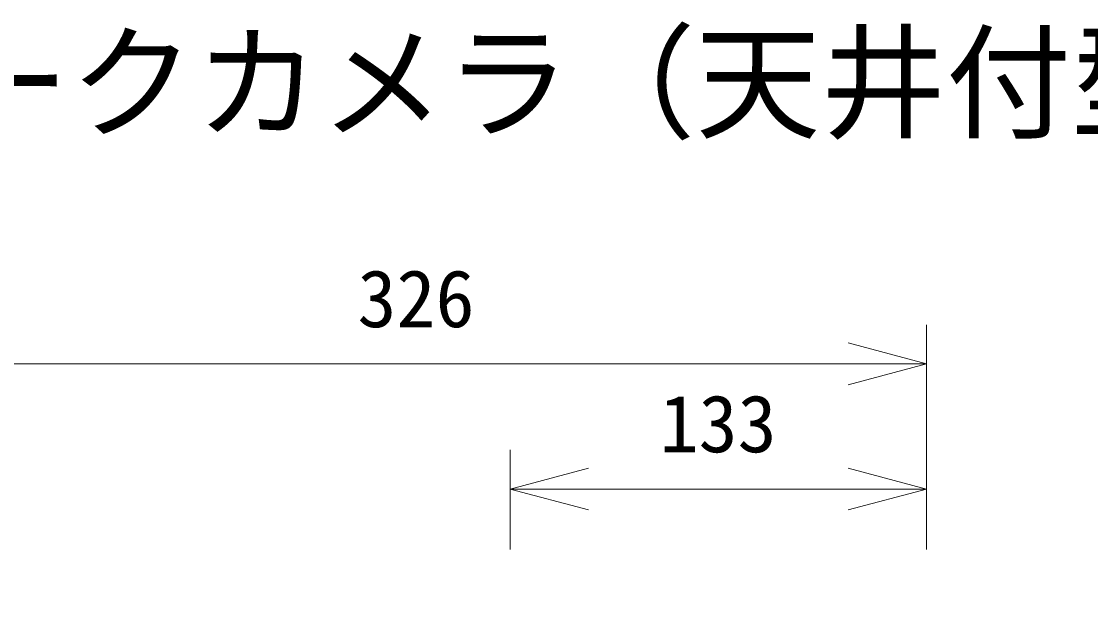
# Model space of a CAD drawing. Units: millimetres, scale not verified. Extents: x -63 to 62, y -56 to 57.
# Drawn here: x -1.03 to 33.13, y 38.32 to 56.81 of the extents above; entities that cross this region are included whole.
import ezdxf
from ezdxf.enums import TextEntityAlignment as Align

# ---------------------------------------------------------------- set-up
doc = ezdxf.new("R2010")
doc.units = ezdxf.units.MM
doc.header["$LTSCALE"] = 0.125
doc.layers.add('0-0_0', color=7, linetype='Continuous', lineweight=20)
doc.layers.add('0-4_SUNPO', color=7, linetype='Continuous', lineweight=20)
doc.layers.add('0-1_MOJI1', color=7, linetype='Continuous')
doc.styles.add('ＭＳ ゴシック', font='')
doc.styles.get('ＭＳ ゴシック').set_extended_font_data('MS Gothic')

# ---------------------------------------------------------------- blocks, each defined once
blk = doc.blocks.new('_Open30')
at = {"layer": '0-0_0'}
blk.add_line((0, 0), (-1, 0), dxfattribs=at)
blk.add_lwpolyline([(-1, 0.26795), (0, 0), (-1, -0.26795)], dxfattribs=at)
blk = doc.blocks.new('D6')
at = {"layer": '0-4_SUNPO'}
for p, q in [((188.779, 217.5933), (188.779, 234.6013)), ((221.3859, 227.4138), (221.3859, 234.6013)), ((191.279, 233.3513), (218.8859, 233.3513))]:
    blk.add_line(p, q, dxfattribs=at)
at = {"layer": '0-4_SUNPO', "xscale": 2.5, "yscale": 2.5, "rotation": 180}
blk.add_blockref('_Open30', (188.779, 233.3513), dxfattribs=at)
at = {"layer": '0-4_SUNPO', "xscale": 2.5, "yscale": 2.5}
blk.add_blockref('_Open30', (221.3859, 233.3513), dxfattribs=at)
at = {"layer": '0-4_SUNPO', "style": 'ＭＳ ゴシック'}
blk.add_text('326', height=1.833, dxfattribs=at).set_placement((203.2074, 233.9763), align=Align.BOTTOM_LEFT)
blk = doc.blocks.new('D4')
at = {"layer": '0-4_SUNPO'}
for p, q in [((208.0858, 227.4138), (208.0858, 230.6013)), ((221.3858, 227.4138), (221.3858, 230.6013)), ((210.5858, 229.3513), (218.8858, 229.3513))]:
    blk.add_line(p, q, dxfattribs=at)
at = {"layer": '0-4_SUNPO', "xscale": 2.5, "yscale": 2.5, "rotation": 180}
blk.add_blockref('_Open30', (208.0858, 229.3513), dxfattribs=at)
at = {"layer": '0-4_SUNPO', "xscale": 2.5, "yscale": 2.5}
blk.add_blockref('_Open30', (221.3858, 229.3513), dxfattribs=at)
at = {"layer": '0-4_SUNPO', "style": 'ＭＳ ゴシック'}
blk.add_text('133', height=1.833, dxfattribs=at).set_placement((212.8608, 229.9763), align=Align.BOTTOM_LEFT)

msp = doc.modelspace()

# ---------------------------------------------------------------- block references
at = {"layer": '0-4_SUNPO'}
for name in ['D6', 'D4']:
    msp.add_blockref(name, (-193.5007, -187.4969), dxfattribs=at)

# ---------------------------------------------------------------- texts
at = {"layer": '0-1_MOJI1', "style": 'ＭＳ ゴシック'}
msp.add_text('４Ｋ屋外ネットワークカメラ（天井付型）', height=2.933, dxfattribs=at).set_placement((-35.5007, 52.5031), align=Align.BOTTOM_LEFT)

doc.saveas('drawing.dxf')
